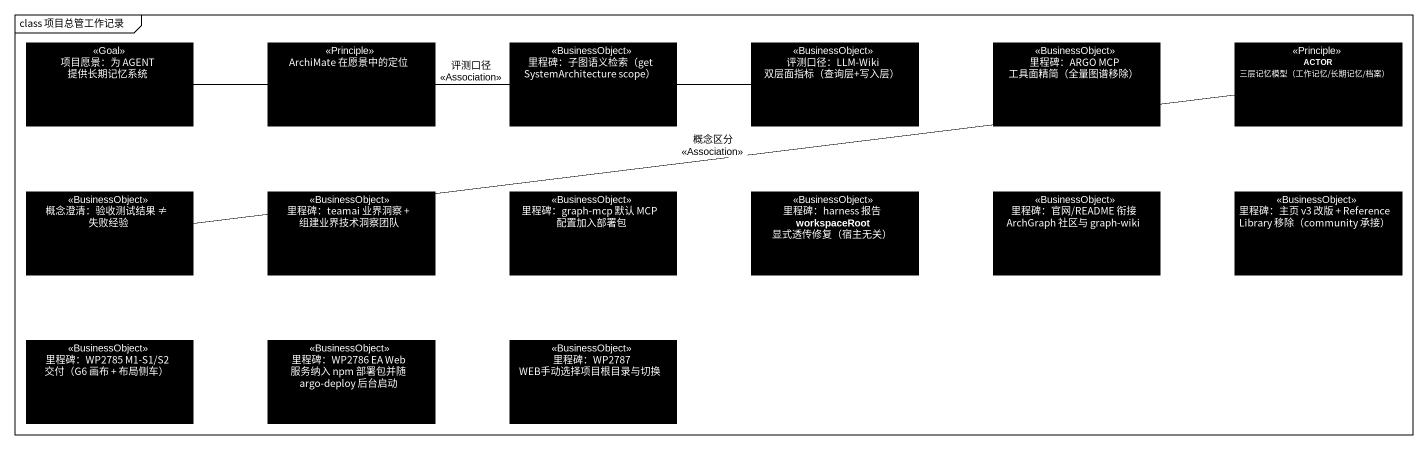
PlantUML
@startuml
mainframe class 项目总管工作记录
hide circle
hide empty members
class "项目愿景：为 AGENT 提供长期记忆系统" as 项目愿景_为_AGENT_提供长期记忆系统 <<Goal>> #000000
class "ArchiMate 在愿景中的定位" as ArchiMate_在愿景中的定位 <<Principle>> #000000
class "里程碑：子图语义检索（getSystemArchitecture scope）" as 里程碑_子图语义检索 <<BusinessObject>> #000000
class "评测口径：LLM-Wiki 双层面指标（查询层+写入层）" as 评测口径_LLM_Wiki_双层面指标_查询层_写入层 <<BusinessObject>> #000000
class "里程碑：ARGO MCP 工具面精简（全量图谱移除）" as 里程碑_ARGO_MCP_工具面精简_全量图谱移除 <<BusinessObject>> #000000
class "ACTOR 三层记忆模型（工作记忆/长期记忆/档案）" as ACTOR_三层记忆模型_工作记忆_长期记忆_档案 <<Principle>> #000000
class "概念澄清：验收测试结果 ≠ 失败经验" as 概念澄清_验收测试结果_失败经验 <<BusinessObject>> #000000
class "里程碑：teamai 业界洞察 + 组建业界技术洞察团队" as 里程碑_teamai_业界洞察_组建业界技术洞察团队 <<BusinessObject>> #000000
class "里程碑：graph-mcp 默认 MCP 配置加入部署包" as 里程碑_graph_mcp_默认_MCP_配置加入部署包 <<BusinessObject>> #000000
class "里程碑：harness 报告 workspaceRoot 显式透传修复（宿主无关）" as 里程碑_harness_报告 <<BusinessObject>> #000000
class "里程碑：官网/README 衔接 ArchGraph 社区与 graph-wiki" as 里程碑_官网_README_衔接_ArchGraph <<BusinessObject>> #000000
class "里程碑：主页 v3 改版 + Reference Library 移除（community 承接）" as 里程碑_主页_v3_改版_Reference <<BusinessObject>> #000000
class "里程碑：WP2785 M1-S1/S2 交付（G6 画布 + 布局侧车）" as 里程碑_WP2785_M1_S1_S2_交付_G6 <<BusinessObject>> #000000
class "里程碑：WP2786 EA Web 服务纳入 npm 部署包并随 argo-deploy 后台启动" as 里程碑_WP2786_EA_Web_服务纳入_npm <<BusinessObject>> #000000
class "里程碑：WP2787 WEB手动选择项目根目录与切换" as 里程碑_WP2787_WEB手动选择项目根目录与切换 <<BusinessObject>> #000000
评测口径_LLM_Wiki_双层面指标_查询层_写入层 -left- 项目愿景_为_AGENT_提供长期记忆系统 : 评测口径\n<<Association>>
概念澄清_验收测试结果_失败经验 -right- ACTOR_三层记忆模型_工作记忆_长期记忆_档案 : 概念区分\n<<Association>>
@enduml
